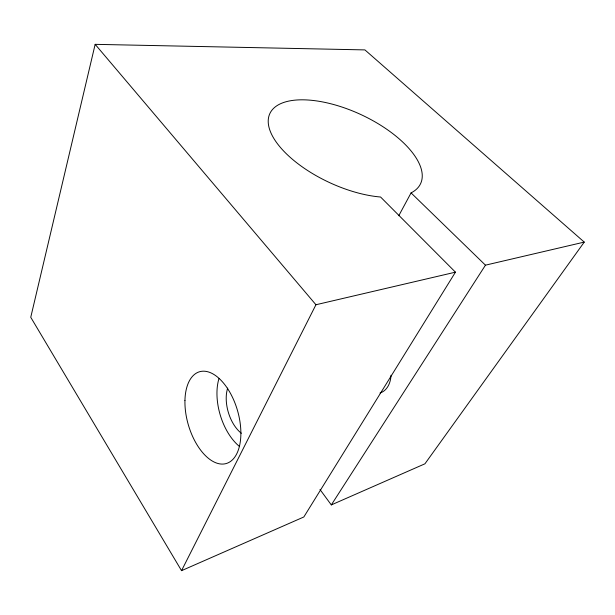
<?xml version="1.0" encoding="UTF-8"?>
<svg xmlns="http://www.w3.org/2000/svg" width="615" height="615" viewBox="0 0 615 615"><rect width="100%" height="100%" fill="white"/><g stroke="black" fill="none" stroke-linecap="round" stroke-linejoin="round"><path stroke-width="0.92" d="M95.156 44.342L30.75 317.294L181.54 570.659L303.833 516.977L455.454 272.168L380.577 197.015A83.117 37.453 24.9 0 1 268.924 127.005A83.117 37.453 24.9 0 1 360.92 114.575A83.117 37.453 24.9 0 1 411.066 192.895L485.458 265.165L584.25 242.095L364.918 49.907L95.156 44.342L315.941 304.748L455.454 272.168M181.54 570.659L315.941 304.748M398.774 215.719L411.066 192.895M319.985 489.494L331.308 504.915L485.458 265.165M584.25 242.095L424.927 463.81L331.308 504.915M391.04 375.227A26.668 18.219 71.7 0 1 380.039 392.993M241.357 433.268A30.243 17.105 73.5 0 1 227.688 388.096M239.642 446.598A46.394 26.245 73.5 0 1 218.925 378.686M184.946 400.511A47.793 25.607 73.8 0 0 226.005 463.595A47.793 25.607 73.8 0 0 227.727 388.803A47.793 25.607 73.8 0 0 184.946 400.511"/></g></svg>
